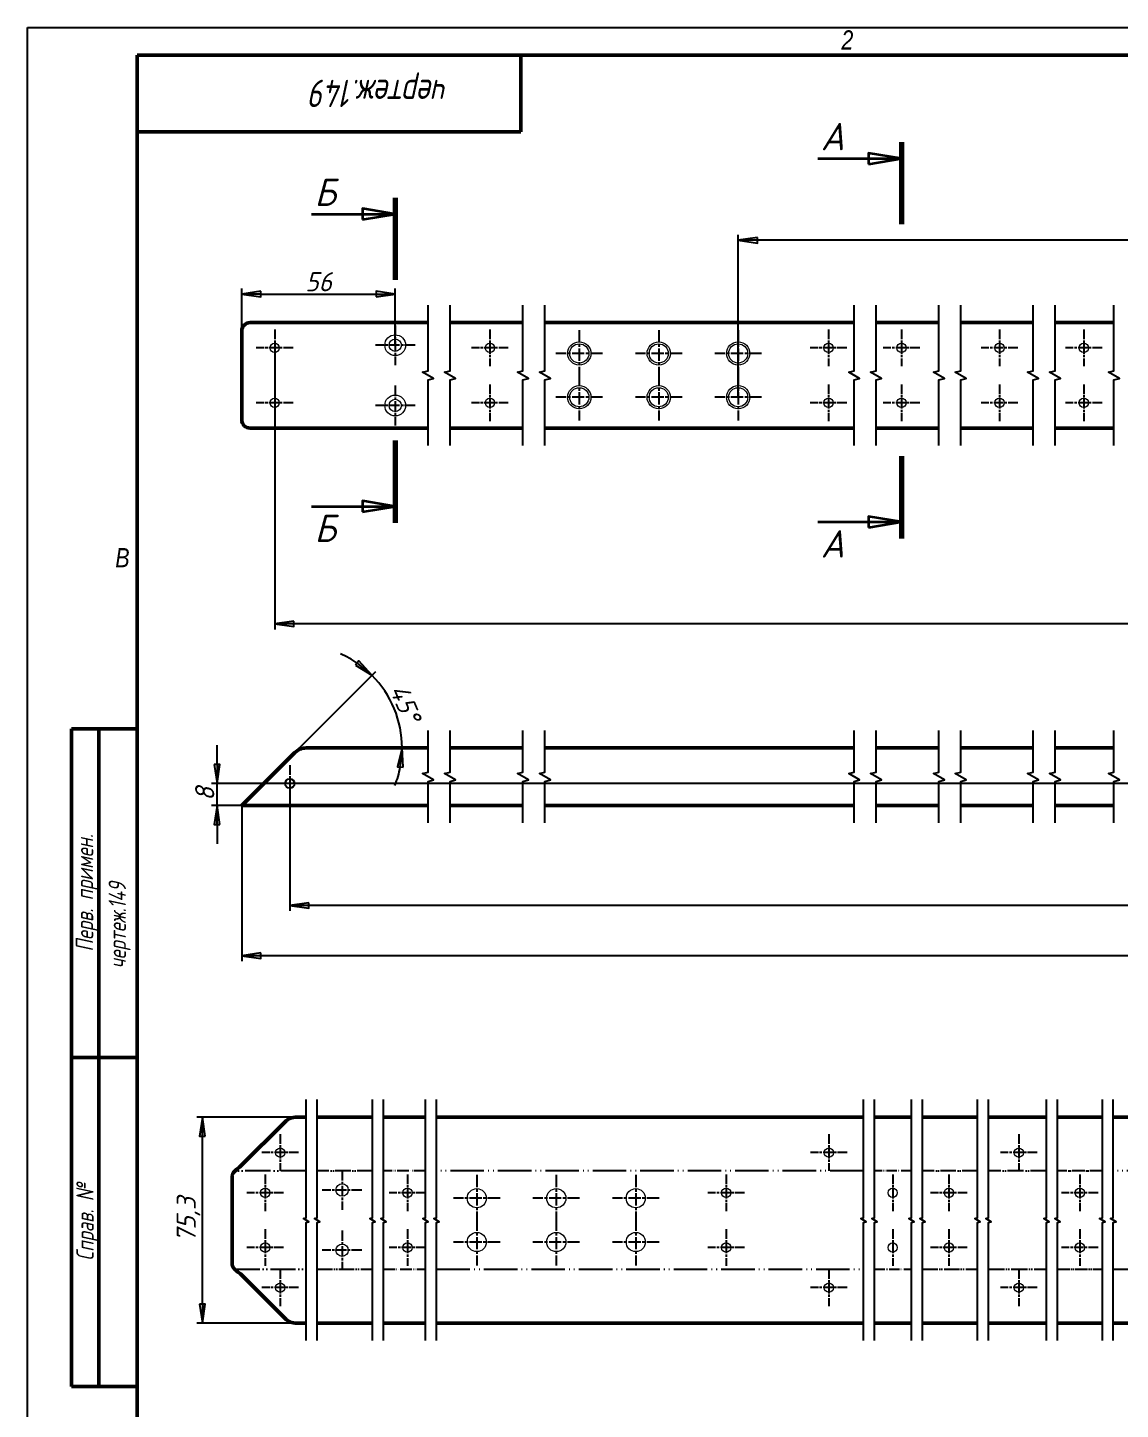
# Model space of a CAD drawing. Header units: millimetres. Extents: x 0 to 1188, y 0 to 840.
# Drawn here: x 0 to 399, y 336 to 840 of the extents above; entities that cross this region are included whole.
import ezdxf
from ezdxf.enums import TextEntityAlignment as Align

# ---------------------------------------------------------------- set-up
doc = ezdxf.new("R2010")
doc.units = ezdxf.units.MM
doc.header["$LTSCALE"] = 2
doc.linetypes.add('LT_04', pattern=[0.7087, 0.4724, -0.0591, 0.1181, -0.0591])
doc.linetypes.add('LT_16', pattern=[0.68, 0.48, -0.06, 0.01, -0.06, 0.01, -0.06])
for name, color, linetype, lineweight in [('Layer_01', 7, 'Continuous', 35), ('Layer_02', 7, 'Continuous', 50), ('Layer_05', 7, 'Continuous', 50), ('Layer_06', 7, 'Continuous', 25), ('Layer_07', 7, 'Continuous', 25), ('Layer_08', 7, 'Continuous', 25), ('Layer_10', 7, 'LT_04', 25), ('Layer_11', 7, 'Continuous', 25), ('Layer_13', 7, 'Continuous', 50)]:
    doc.layers.add(name, color=color, linetype=linetype, lineweight=lineweight)
doc.styles.add('Style_02', font='ariali.ttf', dxfattribs={"width": 0.8})
doc.styles.add('Style_03', font='GOST Common Italic.ttf')
doc.styles.add('Style_05', font='GOST Common Italic.ttf')
doc.styles.add('Style_06', font='GOST Common Italic.ttf', dxfattribs={"width": 0.8})
doc.styles.add('Style_07', font='GOST Common Italic.ttf', dxfattribs={"width": 0.8})
doc.dimstyles.new('DimStyle_06', dxfattribs={"dimscale": 2, "dimtxt": 3.5, "dimasz": 3.5, "dimexe": 1, "dimexo": 0, "dimgap": 0.5, "dimtad": 1, "dimrnd": 1e-08, "dimtxsty": 'Style_03', "dimblk": 'Filled-1', "dimcen": 2.5, "dimdle": 15, "dimclrd": 256, "dimclre": 256, "dimclrt": 256, "dimazin": 2, "dimtfac": 0.714286, "dimtdec": 3, "dimtmove": 0, "dimatfit": 3, "dimlwd": 25, "dimlwe": 25})

# ---------------------------------------------------------------- blocks, each defined once
blk = doc.blocks.new('2dTransSection0')
at = {"layer": 'Layer_01', "linetype": 'Continuous', "lineweight": 70}
for p, q in [((159.47, 399.1), (159.47, 384.1)), ((159.47, 341.77), (159.47, 326.77))]:
    blk.add_line(p, q, dxfattribs=at)
at = {"layer": 'Layer_01', "linetype": 'Continuous'}
for p, q in [((144.17, 396.1), (153.47, 396.1)), ((159.47, 396.1), (153.47, 397.1)), ((153.47, 397.1), (153.47, 395.1)), ((153.47, 396.1), (159.47, 396.1)), ((153.47, 395.1), (159.47, 396.1)), ((159.47, 329.77), (153.47, 330.77)), ((153.47, 330.77), (153.47, 328.77)), ((144.17, 329.77), (153.47, 329.77)), ((153.47, 329.77), (159.47, 329.77)), ((153.47, 328.77), (159.47, 329.77))]:
    blk.add_line(p, q, dxfattribs=at)
at = {"layer": 'Layer_01', "linetype": 'Continuous', "flags": 128}
for points in [[(153.47, 395.1), (159.47, 396.1), (153.47, 397.1), (153.47, 395.1)], [(153.47, 328.77), (159.47, 329.77), (153.47, 330.77), (153.47, 328.77)]]:
    blk.add_lwpolyline(points, dxfattribs=at)
at = {"layer": 'Layer_01'}
for points in [[(153.47, 395.1), (159.47, 396.1), (153.47, 397.1), (153.47, 395.1)], [(153.47, 328.77), (159.47, 329.77), (153.47, 330.77), (153.47, 328.77)]]:
    blk.add_solid(points, dxfattribs=at)
at = {"layer": 'Layer_01', "char_height": 5, "attachment_point": 7, "style": 'Style_05'}
for insert in [(144.74, 397.6), (144.74, 323.27)]:
    blk.add_mtext('А', dxfattribs=dict(at, insert=insert))
blk = doc.blocks.new('Filled-1')
at = {"color": 0}
for p, q in [((0, 0), (-1, 0.143)), ((-1, 0.143), (-1, -0.143)), ((-1, 0), (0, 0)), ((-1, -0.143), (0, 0))]:
    blk.add_line(p, q, dxfattribs=at)
at = {"color": 0, "flags": 128}
blk.add_lwpolyline([(-1, -0.143), (0, 0), (-1, 0.143), (-1, -0.143)], dxfattribs=at)
at = {"color": 0}
blk.add_solid([(-1, -0.143), (0, 0), (-1, 0.143), (-1, -0.143)], dxfattribs=at)
blk = doc.blocks.new('*D15')
at = {"layer": 'Defpoints', "color": 0, "linetype": 'Continuous'}
for p in [(135.38, 586.75), (99.16, 577.05), (99.17, 577.06), (136.66, 577.05)]:
    blk.add_point(p, dxfattribs=at)
at = {"layer": 'Layer_11', "linetype": 'Continuous', "lineweight": 25}
blk.add_line((99.17, 577.06), (127.09, 604.98), dxfattribs=at)
for start, end in [(55.7108, 66.4216), (0, 45), (338.5784, 349.2892)]:
    blk.add_arc((99.16, 577.05), 37.5, start, end, dxfattribs=at)
at = {"layer": 'Layer_11', "linetype": 'Continuous', "lineweight": 25, "xscale": 7, "yscale": 7, "zscale": 7}
for p, rotation in [((125.68, 603.56), 320.3554006129141), ((136.66, 577.05), 84.64459938694728)]:
    blk.add_blockref('Filled-1', p, dxfattribs=dict(at, rotation=rotation))
at = {"layer": 'Layer_11', "linetype": 'Continuous', "lineweight": 25, "insert": (138.43, 601.12), "char_height": 7, "attachment_point": 1, "rotation": 292.5, "style": 'Style_03'}
blk.add_mtext('\\A1;45°', dxfattribs=at)
blk = doc.blocks.new('*D25')
at = {"layer": 'Defpoints', "color": 0, "linetype": 'Continuous'}
for p in [(78.16, 556.05), (870.87, 556.05), (78.16, 501.21)]:
    blk.add_point(p, dxfattribs=at)
at = {"layer": 'Layer_11', "linetype": 'Continuous', "lineweight": 25}
for p, q in [((78.16, 556.05), (78.16, 499.21)), ((870.87, 556.05), (870.87, 499.21)), ((863.87, 501.21), (85.16, 501.21))]:
    blk.add_line(p, q, dxfattribs=at)
at = {"layer": 'Layer_11', "linetype": 'Continuous', "lineweight": 25, "xscale": 7, "yscale": 7, "zscale": 7, "rotation": 180}
blk.add_blockref('Filled-1', (78.16, 501.21), dxfattribs=at)
at = {"layer": 'Layer_11', "linetype": 'Continuous', "lineweight": 25, "xscale": 7, "yscale": 7, "zscale": 7}
blk.add_blockref('Filled-1', (870.87, 501.21), dxfattribs=at)
at = {"layer": 'Layer_11', "linetype": 'Continuous', "lineweight": 25, "insert": (444.97, 509.21), "char_height": 7, "attachment_point": 1, "style": 'Style_03'}
blk.add_mtext('\\A1;1905', dxfattribs=at)
blk = doc.blocks.new('*D28')
at = {"layer": 'Defpoints', "color": 0, "linetype": 'Continuous'}
for p in [(90.16, 723.07), (858.87, 723.07), (90.16, 622.33)]:
    blk.add_point(p, dxfattribs=at)
at = {"layer": 'Layer_11', "linetype": 'Continuous', "lineweight": 25}
for p, q in [((90.16, 723.07), (90.16, 620.33)), ((858.87, 723.07), (858.87, 620.33)), ((851.87, 622.33), (97.16, 622.33))]:
    blk.add_line(p, q, dxfattribs=at)
at = {"layer": 'Layer_11', "linetype": 'Continuous', "lineweight": 25, "xscale": 7, "yscale": 7, "zscale": 7, "rotation": 180}
blk.add_blockref('Filled-1', (90.16, 622.33), dxfattribs=at)
at = {"layer": 'Layer_11', "linetype": 'Continuous', "lineweight": 25, "xscale": 7, "yscale": 7, "zscale": 7}
blk.add_blockref('Filled-1', (858.87, 622.33), dxfattribs=at)
at = {"layer": 'Layer_11', "linetype": 'Continuous', "lineweight": 25, "insert": (429.89, 630.42), "char_height": 7, "attachment_point": 1, "style": 'Style_03'}
blk.add_mtext('\\A1;\\fGOST Common|b0|i1;11х171=1881', dxfattribs=at)
blk = doc.blocks.new('*D31')
at = {"layer": 'Defpoints', "color": 0, "linetype": 'Continuous'}
for p in [(259.33, 762.36), (259.33, 705.07), (580.48, 705.07)]:
    blk.add_point(p, dxfattribs=at)
at = {"layer": 'Layer_11', "linetype": 'Continuous', "lineweight": 25}
for p, q in [((259.33, 705.07), (259.33, 764.36)), ((573.48, 762.36), (266.33, 762.36)), ((580.48, 705.07), (580.48, 764.36))]:
    blk.add_line(p, q, dxfattribs=at)
at = {"layer": 'Layer_11', "linetype": 'Continuous', "lineweight": 25, "xscale": 7, "yscale": 7, "zscale": 7, "rotation": 180}
blk.add_blockref('Filled-1', (259.33, 762.36), dxfattribs=at)
at = {"layer": 'Layer_11', "linetype": 'Continuous', "lineweight": 25, "xscale": 7, "yscale": 7, "zscale": 7}
blk.add_blockref('Filled-1', (580.48, 762.36), dxfattribs=at)
at = {"layer": 'Layer_11', "linetype": 'Continuous', "lineweight": 25, "insert": (412.03, 770.36), "char_height": 7, "attachment_point": 1, "style": 'Style_03'}
blk.add_mtext('\\A1;1150', dxfattribs=at)
blk = doc.blocks.new('Block_05')
at = {"layer": 'Layer_13'}
for p, q in [((-12, 0), (-12, 120)), ((-12, 120), (0, 120)), ((-7, 0), (-7, 120)), ((-12, 60), (0, 60)), ((0, 0), (-12, 0))]:
    blk.add_line(p, q, dxfattribs=at)
at = {"layer": 'Layer_08', "char_height": 3.17, "attachment_point": 5, "rotation": 90, "style": 'Style_02'}
for s, insert, width in [('\\fGOST Common|b0|i1;\\H3.1700;Перв. примен.', (-9.19, 90.05), 60.0143), ('\\fGOST Common|b0|i1;\\H3.1700;Справ. №', (-9.1, 30), 59.9357)]:
    blk.add_mtext(s, dxfattribs=dict(at, insert=insert, width=width))
at = {"layer": 'Layer_08', "style": 'Style_06', "width": 0.8}
for tag, p in [('Первичная_применяемость_002', (-2.07, 66.9)), ('Первичная_применяемость_001', (-2.07, 66.9)), ('Справочный_номер_001', (-3.55, 30.02))]:
    blk.add_attdef(tag, text='', height=3.17, rotation=90, dxfattribs=at).set_placement(p, align=Align.MIDDLE_CENTER)
blk = doc.blocks.new('Block_06')
at = {"layer": 'Layer_13'}
for p, q in [((0, 0), (70, 0)), ((70, 0), (70, -14)), ((70, -14), (0, -14))]:
    blk.add_line(p, q, dxfattribs=at)
at = {"layer": 'Layer_08', "style": 'Style_07', "width": 0.8}
for tag in ['ОБОЗНАЧЕНИЕ_002', 'ОБОЗНАЧЕНИЕ_001']:
    blk.add_attdef(tag, text='', height=5, rotation=180, dxfattribs=at).set_placement((71.6, -4.53), align=Align.MIDDLE_CENTER)
blk = doc.blocks.new('Block_41')
at = {"layer": 'Layer_05', "lineweight": 25}
for p, q in [((0, 0), (0, 420)), ((0, 420), (594, 420))]:
    blk.add_line(p, q, dxfattribs=at)
at = {"layer": 'Layer_05'}
for p, q in [((589, 415), (20, 415)), ((20, 415), (20, 5))]:
    blk.add_line(p, q, dxfattribs=at)
at = {"layer": 'Layer_05', "char_height": 3.5, "attachment_point": 1, "style": 'Style_02'}
for s, insert in [('\\A1;\\fArial|b0|i1;\\H3.5000;2', (148.5, 419.5)), ('\\A1;\\fArial|b0|i1;\\H3.5000;B', (16, 325))]:
    blk.add_mtext(s, dxfattribs=dict(at, insert=insert))
blk = doc.blocks.new('*D40')
at = {"layer": 'Defpoints', "color": 0, "linetype": 'Continuous'}
for p in [(63.78, 442.32), (98.19, 442.32), (98.19, 367.03)]:
    blk.add_point(p, dxfattribs=at)
at = {"layer": 'Layer_11', "linetype": 'Continuous', "lineweight": 25}
for p, q in [((98.19, 442.32), (61.78, 442.32)), ((63.78, 374.03), (63.78, 435.32)), ((98.19, 367.03), (61.78, 367.03))]:
    blk.add_line(p, q, dxfattribs=at)
at = {"layer": 'Layer_11', "linetype": 'Continuous', "lineweight": 25, "xscale": 7, "yscale": 7, "zscale": 7}
for p, rotation in [((63.78, 442.32), 90), ((63.78, 367.03), 270)]:
    blk.add_blockref('Filled-1', p, dxfattribs=dict(at, rotation=rotation))
at = {"layer": 'Layer_11', "linetype": 'Continuous', "lineweight": 25, "insert": (54.38, 396.56), "char_height": 7, "attachment_point": 1, "rotation": 90, "style": 'Style_03'}
blk.add_mtext('\\A1;75,3', dxfattribs=at)
blk = doc.blocks.new('*D42')
at = {"layer": 'Defpoints', "color": 0, "linetype": 'Continuous'}
for p in [(134.16, 742.74), (78.16, 729.32), (134.16, 724.07)]:
    blk.add_point(p, dxfattribs=at)
at = {"layer": 'Layer_11', "linetype": 'Continuous', "lineweight": 25}
for p, q in [((78.16, 729.32), (78.16, 744.74)), ((85.16, 742.74), (127.16, 742.74)), ((134.16, 724.07), (134.16, 744.74))]:
    blk.add_line(p, q, dxfattribs=at)
at = {"layer": 'Layer_11', "linetype": 'Continuous', "lineweight": 25, "xscale": 7, "yscale": 7, "zscale": 7, "rotation": 180}
blk.add_blockref('Filled-1', (78.16, 742.74), dxfattribs=at)
at = {"layer": 'Layer_11', "linetype": 'Continuous', "lineweight": 25, "xscale": 7, "yscale": 7, "zscale": 7}
blk.add_blockref('Filled-1', (134.16, 742.74), dxfattribs=at)
at = {"layer": 'Layer_11', "linetype": 'Continuous', "lineweight": 25, "insert": (101.34, 750.74), "char_height": 7, "attachment_point": 1, "style": 'Style_03'}
blk.add_mtext('\\A1;56', dxfattribs=at)
blk = doc.blocks.new('2dTransSection2')
at = {"layer": 'Layer_01', "linetype": 'Continuous', "lineweight": 70}
for p, q in [((67.08, 388.96), (67.08, 373.96)), ((67.08, 344.62), (67.08, 329.62))]:
    blk.add_line(p, q, dxfattribs=at)
at = {"layer": 'Layer_01', "linetype": 'Continuous'}
for p, q in [((51.78, 385.96), (61.08, 385.96)), ((67.08, 385.96), (61.08, 386.96)), ((61.08, 386.96), (61.08, 384.96)), ((61.08, 385.96), (67.08, 385.96)), ((61.08, 384.96), (67.08, 385.96)), ((67.08, 332.62), (61.08, 333.62)), ((61.08, 333.62), (61.08, 331.62)), ((51.78, 332.62), (61.08, 332.62)), ((61.08, 332.62), (67.08, 332.62)), ((61.08, 331.62), (67.08, 332.62))]:
    blk.add_line(p, q, dxfattribs=at)
at = {"layer": 'Layer_01', "linetype": 'Continuous', "flags": 128}
for points in [[(61.08, 384.96), (67.08, 385.96), (61.08, 386.96), (61.08, 384.96)], [(61.08, 331.62), (67.08, 332.62), (61.08, 333.62), (61.08, 331.62)]]:
    blk.add_lwpolyline(points, dxfattribs=at)
at = {"layer": 'Layer_01'}
for points in [[(61.08, 384.96), (67.08, 385.96), (61.08, 386.96), (61.08, 384.96)], [(61.08, 331.62), (67.08, 332.62), (61.08, 333.62), (61.08, 331.62)]]:
    blk.add_solid(points, dxfattribs=at)
at = {"layer": 'Layer_01', "char_height": 5, "attachment_point": 7, "style": 'Style_05'}
for insert in [(52.34, 387.46), (52.34, 326.12)]:
    blk.add_mtext('Б', dxfattribs=dict(at, insert=insert))
blk = doc.blocks.new('*D46')
at = {"layer": 'Defpoints', "color": 0, "linetype": 'Continuous'}
for p in [(95.66, 564.05), (853.37, 564.05), (95.66, 519.56)]:
    blk.add_point(p, dxfattribs=at)
at = {"layer": 'Layer_11', "linetype": 'Continuous', "lineweight": 25}
for p, q in [((95.66, 564.05), (95.66, 517.56)), ((853.37, 564.05), (853.37, 517.56)), ((846.37, 519.56), (102.66, 519.56))]:
    blk.add_line(p, q, dxfattribs=at)
at = {"layer": 'Layer_11', "linetype": 'Continuous', "lineweight": 25, "xscale": 7, "yscale": 7, "zscale": 7, "rotation": 180}
blk.add_blockref('Filled-1', (95.66, 519.56), dxfattribs=at)
at = {"layer": 'Layer_11', "linetype": 'Continuous', "lineweight": 25, "xscale": 7, "yscale": 7, "zscale": 7}
blk.add_blockref('Filled-1', (853.37, 519.56), dxfattribs=at)
at = {"layer": 'Layer_11', "linetype": 'Continuous', "lineweight": 25, "insert": (428.25, 527.65), "char_height": 7, "attachment_point": 1, "style": 'Style_03'}
blk.add_mtext('\\A1;\\fGOST Common|b0|i1;5х374=1870', dxfattribs=at)
blk = doc.blocks.new('*D59')
at = {"layer": 'Defpoints', "color": 0, "linetype": 'Continuous'}
for p in [(69.13, 564.05), (853.37, 564.05), (78.16, 556.05)]:
    blk.add_point(p, dxfattribs=at)
at = {"layer": 'Layer_11', "linetype": 'Continuous', "lineweight": 25}
for p, q in [((69.13, 571.05), (69.13, 578.05)), ((853.37, 564.05), (67.13, 564.05)), ((69.13, 556.05), (69.13, 564.05)), ((78.16, 556.05), (67.13, 556.05)), ((69.13, 549.05), (69.13, 542.05))]:
    blk.add_line(p, q, dxfattribs=at)
at = {"layer": 'Layer_11', "linetype": 'Continuous', "lineweight": 25, "xscale": 7, "yscale": 7, "zscale": 7}
for p, rotation in [((69.13, 564.05), 270), ((69.13, 556.05), 90)]:
    blk.add_blockref('Filled-1', p, dxfattribs=dict(at, rotation=rotation))
at = {"layer": 'Layer_11', "linetype": 'Continuous', "lineweight": 25, "insert": (61.13, 557.72), "char_height": 7, "attachment_point": 1, "rotation": 90, "style": 'Style_03'}
blk.add_mtext('\\A1;8', dxfattribs=at)

msp = doc.modelspace()

# ---------------------------------------------------------------- linework, layer by layer
at = {"layer": 'Layer_02'}
for p, q in [((81.1591, 732.3197), (146.1685, 732.3197)), ((154.1684, 732.3197), (180.7897, 732.3197)), ((188.7896, 732.3197), (301.6626, 732.3197)), ((309.6626, 732.3197), (332.5762, 732.3197)), ((340.5762, 732.3197), (366.9824, 732.3197)), ((374.9824, 732.3197), (396.4483, 732.3197)), ((78.1591, 696.8197), (78.1591, 729.3197)), ((146.1685, 693.8197), (81.1591, 693.8197)), ((180.7897, 693.8197), (154.1684, 693.8197)), ((301.6626, 693.8197), (188.7896, 693.8197)), ((332.5762, 693.8197), (309.6626, 693.8197)), ((366.9824, 693.8197), (340.5762, 693.8197)), ((396.4483, 693.8197), (374.9824, 693.8197)), ((97.4018, 575.2884), (81.1591, 559.0458)), ((101.6444, 577.0458), (146.1685, 577.0458)), ((154.1684, 577.0458), (180.7897, 577.0458)), ((188.7896, 577.0458), (301.6626, 577.0458)), ((309.6626, 577.0458), (332.5762, 577.0458)), ((340.5762, 577.0458), (366.9824, 577.0458)), ((374.9824, 577.0458), (396.4483, 577.0458)), ((78.1591, 556.0458), (81.1591, 559.0458)), ((146.1685, 556.0458), (78.1591, 556.0458)), ((180.7897, 556.0458), (154.1684, 556.0458)), ((301.6626, 556.0458), (188.7896, 556.0458)), ((332.5762, 556.0458), (309.6626, 556.0458)), ((366.9824, 556.0458), (340.5762, 556.0458)), ((396.4483, 556.0458), (374.9824, 556.0458)), ((93.9455, 440.5616), (77.7028, 424.319)), ((98.1881, 442.319), (101.6383, 442.319)), ((105.6383, 442.319), (125.8808, 442.319)), ((129.8808, 442.319), (145.2214, 442.319)), ((149.2214, 442.319), (305.0931, 442.319)), ((309.0931, 442.319), (322.5933, 442.319)), ((326.5934, 442.319), (346.6622, 442.319)), ((350.6622, 442.319), (371.8687, 442.319)), ((375.8687, 442.319), (392.246, 442.319)), ((396.246, 442.319), (513.1328, 442.319)), ((74.7028, 388.426), (74.7028, 420.926)), ((77.7028, 385.0331), (93.9455, 368.7905)), ((101.6383, 367.0331), (98.1881, 367.0331)), ((125.8808, 367.0331), (105.6383, 367.0331)), ((145.2214, 367.0331), (129.8808, 367.0331)), ((305.0931, 367.0331), (149.2214, 367.0331)), ((322.5933, 367.0331), (309.0931, 367.0331)), ((346.6622, 367.0331), (326.5934, 367.0331)), ((371.8687, 367.0331), (350.6622, 367.0331)), ((392.246, 367.0331), (375.8687, 367.0331)), ((513.1328, 367.0331), (396.246, 367.0331))]:
    msp.add_line(p, q, dxfattribs=at)
at = {"layer": 'Layer_02', "lineweight": 18}
for centre, radius in [((134.1591, 724.0697), 3.8), ((90.1591, 723.0697), 1.7), ((134.1591, 724.0697), 2.25), ((168.7345, 723.0697), 1.7), ((201.3326, 721.0697), 4.25), ((201.3326, 721.0697), 3.5), ((230.3326, 721.0697), 4.25), ((230.3326, 721.0697), 3.5), ((259.3326, 721.0697), 4.25), ((259.3326, 721.0697), 3.5), ((292.3326, 723.0697), 1.7), ((318.9369, 723.0697), 1.7), ((354.6682, 723.0697), 1.7), ((385.4593, 723.0697), 1.7), ((201.3326, 705.0697), 4.25), ((201.3326, 705.0697), 3.5), ((230.3326, 705.0697), 4.25), ((230.3326, 705.0697), 3.5), ((259.3326, 705.0697), 4.25), ((259.3326, 705.0697), 3.5), ((90.1591, 703.0697), 1.7), ((134.1591, 702.0697), 3.8), ((134.1591, 702.0697), 2.25), ((168.7345, 703.0697), 1.7), ((292.3326, 703.0697), 1.7), ((318.9369, 703.0697), 1.7), ((354.6682, 703.0697), 1.7), ((385.4593, 703.0697), 1.7), ((92.2028, 429.319), 1.7), ((292.4405, 429.319), 1.7), ((361.7666, 429.319), 1.7), ((86.7028, 414.676), 1.7), ((114.7775, 415.676), 2.25), ((138.6308, 414.676), 1.7), ((163.9405, 412.676), 3.5), ((192.9405, 412.676), 3.5), ((221.9405, 412.676), 3.5), ((254.9405, 414.676), 1.7), ((315.7133, 414.676), 1.7), ((336.2581, 414.676), 1.7), ((383.9788, 414.676), 1.7), ((163.9405, 396.676), 3.5), ((192.9405, 396.676), 3.5), ((221.9405, 396.676), 3.5), ((86.7028, 394.676), 1.7), ((114.7775, 393.676), 2.25), ((138.6308, 394.676), 1.7), ((254.9405, 394.676), 1.7), ((315.7133, 394.676), 1.7), ((336.2581, 394.676), 1.7), ((383.9788, 394.676), 1.7), ((92.2028, 380.0331), 1.7), ((292.4405, 380.0331), 1.7), ((361.7666, 380.0331), 1.7)]:
    msp.add_circle(centre, radius, dxfattribs=at)
at = {"layer": 'Layer_02', "lineweight": 25}
msp.add_circle((95.6591, 564.0458), 1.7, dxfattribs=at)
at = {"layer": 'Layer_02'}
for centre, radius, start, end in [((81.1591, 729.3197), 3, 90, 180), ((81.1591, 696.8197), 3, 180, 270), ((101.6444, 571.0458), 6, 90, 135), ((98.1881, 436.319), 6, 90, 135), ((98.1881, 373.0331), 6, 225, 270)]:
    msp.add_arc(centre, radius, start, end, dxfattribs=at)
for points, knots in [([(76.9528, 423.7732), (75.9038, 422.9931), (75.0371, 422.2131), (74.7851, 421.433), (74.7305, 421.264), (74.7028, 421.095), (74.7028, 420.926)], [-1.31811607, -1.31811607, -1.31811607, -1.31811607, -0.23472134, -0.23472134, -0.23472134, 0, 0, 0, 0]), ([(74.7028, 388.426), (74.7028, 387.646), (75.3406, 386.866), (76.2978, 386.0859), (76.5052, 385.9169), (76.7256, 385.7479), (76.9528, 385.5789)], [0, 0, 0, 0, 1.08339473, 1.08339473, 1.08339473, 1.31811607, 1.31811607, 1.31811607, 1.31811607])]:
    msp.add_open_spline(points, degree=3, knots=knots, dxfattribs=at)
for points in [[(77.7028, 424.319), (77.4502, 424.137), (77.1975, 423.9551), (76.9528, 423.7732)], [(76.9528, 385.5789), (77.1975, 385.397), (77.4502, 385.215), (77.7028, 385.0331)]]:
    msp.add_open_spline(points, degree=3, dxfattribs=at)
at = {"layer": 'Layer_06', "flags": 128}
for points in [[(146.1685, 687.4697), (146.1685, 711.3791), (148.1685, 711.915), (144.1685, 714.2244), (146.1685, 714.7603), (146.1685, 738.6697)], [(154.1685, 687.4697), (154.1685, 711.3791), (156.1685, 711.915), (152.1685, 714.2244), (154.1685, 714.7603), (154.1685, 738.6697)], [(180.7897, 687.4697), (180.7897, 711.3791), (182.7896, 711.915), (178.7897, 714.2244), (180.7897, 714.7603), (180.7897, 738.6697)], [(188.7896, 687.4697), (188.7896, 711.3791), (190.7897, 711.915), (186.7896, 714.2244), (188.7896, 714.7603), (188.7896, 738.6697)], [(301.6626, 687.4697), (301.6626, 711.3791), (303.6626, 711.915), (299.6626, 714.2244), (301.6626, 714.7603), (301.6626, 738.6697)], [(309.6626, 687.4697), (309.6626, 711.3791), (311.6626, 711.915), (307.6626, 714.2244), (309.6626, 714.7603), (309.6626, 738.6697)], [(332.5762, 687.4697), (332.5762, 711.3791), (334.5762, 711.915), (330.5762, 714.2244), (332.5762, 714.7603), (332.5762, 738.6697)], [(340.5762, 687.4697), (340.5762, 711.3791), (342.5762, 711.915), (338.5762, 714.2244), (340.5762, 714.7603), (340.5762, 738.6697)], [(366.9824, 687.4697), (366.9824, 711.3791), (368.9824, 711.915), (364.9824, 714.2244), (366.9824, 714.7603), (366.9824, 738.6697)], [(374.9824, 687.4697), (374.9824, 711.3791), (376.9824, 711.915), (372.9824, 714.2244), (374.9824, 714.7603), (374.9824, 738.6697)], [(396.4483, 687.4697), (396.4483, 711.3791), (398.4483, 711.915), (394.4483, 714.2244), (396.4483, 714.7603), (396.4483, 738.6697)], [(146.1685, 549.6958), (146.1685, 564.8552), (148.1685, 565.3911), (144.1685, 567.7005), (146.1685, 568.2364), (146.1685, 583.3958)], [(154.1685, 549.6958), (154.1685, 564.8552), (156.1685, 565.3911), (152.1685, 567.7005), (154.1685, 568.2364), (154.1685, 583.3958)], [(180.7897, 549.6958), (180.7897, 564.8552), (182.7896, 565.3911), (178.7897, 567.7005), (180.7897, 568.2364), (180.7897, 583.3958)], [(188.7896, 549.6958), (188.7896, 564.8552), (190.7897, 565.3911), (186.7896, 567.7005), (188.7896, 568.2364), (188.7896, 583.3958)], [(301.6626, 549.6958), (301.6626, 564.8552), (303.6626, 565.3911), (299.6626, 567.7005), (301.6626, 568.2364), (301.6626, 583.3958)], [(309.6626, 549.6958), (309.6626, 564.8552), (311.6626, 565.3911), (307.6626, 567.7005), (309.6626, 568.2364), (309.6626, 583.3958)], [(332.5762, 549.6958), (332.5762, 564.8552), (334.5762, 565.3911), (330.5762, 567.7005), (332.5762, 568.2364), (332.5762, 583.3958)], [(340.5762, 549.6958), (340.5762, 564.8552), (342.5762, 565.3911), (338.5762, 567.7005), (340.5762, 568.2364), (340.5762, 583.3958)], [(366.9824, 549.6958), (366.9824, 564.8552), (368.9824, 565.3911), (364.9824, 567.7005), (366.9824, 568.2364), (366.9824, 583.3958)], [(374.9824, 549.6958), (374.9824, 564.8552), (376.9824, 565.3911), (372.9824, 567.7005), (374.9824, 568.2364), (374.9824, 583.3958)], [(396.4483, 549.6958), (396.4483, 564.8552), (398.4483, 565.3911), (394.4483, 567.7005), (396.4483, 568.2364), (396.4483, 583.3958)], [(101.6382, 360.6831), (101.6382, 403.8307), (102.6382, 404.0987), (100.6383, 405.2534), (101.6382, 405.5213), (101.6382, 448.669)], [(105.6383, 360.6831), (105.6383, 403.8307), (106.6382, 404.0987), (104.6382, 405.2534), (105.6383, 405.5213), (105.6383, 448.669)], [(125.8808, 360.6831), (125.8808, 403.8307), (126.8808, 404.0987), (124.8808, 405.2534), (125.8808, 405.5213), (125.8808, 448.669)], [(129.8808, 360.6831), (129.8808, 403.8307), (130.8808, 404.0987), (128.8808, 405.2534), (129.8808, 405.5213), (129.8808, 448.669)], [(145.2214, 360.6831), (145.2214, 403.8307), (146.2214, 404.0987), (144.2214, 405.2534), (145.2214, 405.5213), (145.2214, 448.669)], [(149.2214, 360.6831), (149.2214, 403.8307), (150.2214, 404.0987), (148.2214, 405.2534), (149.2214, 405.5213), (149.2214, 448.669)], [(305.0931, 360.6831), (305.0931, 403.8307), (306.0931, 404.0987), (304.0931, 405.2534), (305.0931, 405.5213), (305.0931, 448.669)], [(309.0931, 360.6831), (309.0931, 403.8307), (310.0931, 404.0987), (308.0931, 405.2534), (309.0931, 405.5213), (309.0931, 448.669)], [(322.5933, 360.6831), (322.5933, 403.8307), (323.5934, 404.0987), (321.5934, 405.2534), (322.5933, 405.5213), (322.5933, 448.669)], [(326.5934, 360.6831), (326.5934, 403.8307), (327.5933, 404.0987), (325.5933, 405.2534), (326.5934, 405.5213), (326.5934, 448.669)], [(346.6622, 360.6831), (346.6622, 403.8307), (347.6622, 404.0987), (345.6622, 405.2534), (346.6622, 405.5213), (346.6622, 448.669)], [(350.6622, 360.6831), (350.6622, 403.8307), (351.6622, 404.0987), (349.6622, 405.2534), (350.6622, 405.5213), (350.6622, 448.669)], [(371.8687, 360.6831), (371.8687, 403.8307), (372.8687, 404.0987), (370.8687, 405.2534), (371.8687, 405.5213), (371.8687, 448.669)], [(375.8687, 360.6831), (375.8687, 403.8307), (376.8687, 404.0987), (374.8687, 405.2534), (375.8687, 405.5213), (375.8687, 448.669)], [(392.246, 360.6831), (392.246, 403.8307), (393.246, 404.0987), (391.246, 405.2534), (392.246, 405.5213), (392.246, 448.669)], [(396.246, 360.6831), (396.246, 403.8307), (397.246, 404.0987), (395.246, 405.2534), (396.246, 405.5213), (396.246, 448.669)]]:
    msp.add_lwpolyline(points, dxfattribs=at)
at = {"layer": 'Layer_07', "linetype": 'LT_04', "ltscale": 3.72192}
for p, q in [((90.1591, 729.7697), (90.1591, 716.3697)), ((168.7345, 729.7697), (168.7345, 716.3697)), ((292.3326, 729.7697), (292.3326, 716.3697)), ((318.9369, 729.7697), (318.9369, 716.3697)), ((354.6682, 729.7697), (354.6682, 716.3697)), ((385.4593, 729.7697), (385.4593, 716.3697)), ((96.8591, 723.0697), (83.4591, 723.0697)), ((175.4345, 723.0697), (162.0345, 723.0697)), ((299.0326, 723.0697), (285.6326, 723.0697)), ((325.6369, 723.0697), (312.2369, 723.0697)), ((361.3682, 723.0697), (347.9682, 723.0697)), ((392.1593, 723.0697), (378.7593, 723.0697)), ((90.1591, 709.7697), (90.1591, 696.3697)), ((168.7345, 709.7697), (168.7345, 696.3697)), ((292.3326, 709.7697), (292.3326, 696.3697)), ((318.9369, 709.7697), (318.9369, 696.3697)), ((354.6682, 709.7697), (354.6682, 696.3697)), ((385.4593, 709.7697), (385.4593, 696.3697)), ((96.8591, 703.0697), (83.4591, 703.0697)), ((175.4345, 703.0697), (162.0345, 703.0697)), ((299.0326, 703.0697), (285.6326, 703.0697)), ((325.6369, 703.0697), (312.2369, 703.0697)), ((361.3682, 703.0697), (347.9682, 703.0697)), ((392.1593, 703.0697), (378.7593, 703.0697)), ((95.6591, 570.7458), (95.6591, 557.3458)), ((102.3591, 564.0458), (88.9591, 564.0458)), ((92.2028, 436.019), (92.2028, 422.619)), ((292.4405, 436.019), (292.4405, 422.619)), ((361.7666, 436.019), (361.7666, 422.619)), ((98.9028, 429.319), (85.5028, 429.319)), ((299.1405, 429.319), (285.7405, 429.319)), ((368.4666, 429.319), (355.0666, 429.319)), ((86.7028, 421.376), (86.7028, 407.976)), ((138.6308, 421.376), (138.6308, 407.976)), ((254.9405, 421.376), (254.9405, 407.976)), ((315.7133, 421.376), (315.7133, 407.976)), ((336.2581, 421.376), (336.2581, 407.976)), ((383.9788, 421.376), (383.9788, 407.976)), ((93.4028, 414.676), (80.0028, 414.676)), ((261.6405, 414.676), (248.2405, 414.676)), ((342.9581, 414.676), (329.5581, 414.676)), ((390.6788, 414.676), (377.2788, 414.676)), ((86.7028, 401.376), (86.7028, 387.976)), ((138.6308, 401.376), (138.6308, 387.976)), ((254.9405, 401.376), (254.9405, 387.976)), ((315.7133, 401.376), (315.7133, 387.976)), ((336.2581, 401.376), (336.2581, 387.976)), ((383.9788, 401.376), (383.9788, 387.976)), ((93.4028, 394.676), (80.0028, 394.676)), ((261.6405, 394.676), (248.2405, 394.676)), ((342.9581, 394.676), (329.5581, 394.676)), ((390.6788, 394.676), (377.2788, 394.676)), ((92.2028, 386.7331), (92.2028, 373.3331)), ((292.4405, 386.7331), (292.4405, 373.3331)), ((361.7666, 386.7331), (361.7666, 373.3331)), ((98.9028, 380.0331), (85.5028, 380.0331)), ((299.1405, 380.0331), (285.7405, 380.0331)), ((368.4666, 380.0331), (355.0666, 380.0331))]:
    msp.add_line(p, q, dxfattribs=at)
at = {"layer": 'Layer_07', "linetype": 'LT_04', "ltscale": 4.027459}
for p, q in [((134.1591, 731.3197), (134.1591, 716.8197)), ((141.4091, 724.0697), (126.9091, 724.0697)), ((134.1591, 709.3197), (134.1591, 694.8197)), ((141.4091, 702.0697), (126.9091, 702.0697)), ((114.7775, 422.926), (114.7775, 408.426)), ((122.0275, 415.676), (107.5275, 415.676)), ((114.7775, 400.926), (114.7775, 386.426)), ((122.0275, 393.676), (107.5275, 393.676))]:
    msp.add_line(p, q, dxfattribs=at)
at = {"layer": 'Layer_07', "linetype": 'LT_04', "ltscale": 4.721865}
for p, q in [((201.3326, 729.5697), (201.3326, 712.5697)), ((230.3326, 729.5697), (230.3326, 712.5697)), ((259.3326, 729.5697), (259.3326, 712.5697)), ((209.8326, 721.0697), (192.8326, 721.0697)), ((238.8326, 721.0697), (221.8326, 721.0697)), ((267.8326, 721.0697), (250.8326, 721.0697)), ((201.3326, 713.5697), (201.3326, 696.5697)), ((230.3326, 713.5697), (230.3326, 696.5697)), ((259.3326, 713.5697), (259.3326, 696.5697)), ((209.8326, 705.0697), (192.8326, 705.0697)), ((238.8326, 705.0697), (221.8326, 705.0697)), ((267.8326, 705.0697), (250.8326, 705.0697)), ((163.9405, 421.176), (163.9405, 404.176)), ((192.9405, 421.176), (192.9405, 404.176)), ((221.9405, 421.176), (221.9405, 404.176)), ((172.4405, 412.676), (155.4405, 412.676)), ((201.4405, 412.676), (184.4405, 412.676)), ((230.4405, 412.676), (213.4405, 412.676)), ((163.9405, 405.176), (163.9405, 388.176)), ((192.9405, 405.176), (192.9405, 388.176)), ((221.9405, 405.176), (221.9405, 388.176)), ((172.4405, 396.676), (155.4405, 396.676)), ((201.4405, 396.676), (184.4405, 396.676)), ((230.4405, 396.676), (213.4405, 396.676))]:
    msp.add_line(p, q, dxfattribs=at)
at = {"layer": 'Layer_07', "linetype": 'LT_04', "ltscale": 3.691528}
for p, q in [((145.2214, 414.676), (131.9308, 414.676)), ((145.2214, 394.676), (131.9308, 394.676))]:
    msp.add_line(p, q, dxfattribs=at)
at = {"layer": 'Layer_10', "linetype": 'LT_16', "ltscale": 9.57969}
for p, q in [((101.6383, 422.6225), (75.5815, 422.6225)), ((75.5815, 386.7296), (101.6383, 386.7296))]:
    msp.add_line(p, q, dxfattribs=at)
at = {"layer": 'Layer_10', "linetype": 'LT_16', "ltscale": 5.859816}
for p, q in [((125.8808, 422.6225), (105.6383, 422.6225)), ((105.6383, 386.7296), (125.8808, 386.7296))]:
    msp.add_line(p, q, dxfattribs=at)
at = {"layer": 'Layer_10', "linetype": 'LT_16', "ltscale": 4.440791}
for p, q in [((145.2214, 422.6225), (129.8808, 422.6225)), ((129.8808, 386.7296), (145.2214, 386.7296))]:
    msp.add_line(p, q, dxfattribs=at)
at = {"layer": 'Layer_10', "linetype": 'LT_16', "ltscale": 12.734613}
for p, q in [((305.0931, 422.6225), (149.2214, 422.6225)), ((149.2214, 386.7296), (305.0931, 386.7296))]:
    msp.add_line(p, q, dxfattribs=at)
at = {"layer": 'Layer_10', "linetype": 'LT_16', "ltscale": 3.908034}
for p, q in [((322.5933, 422.6225), (309.0931, 422.6225)), ((309.0931, 386.7296), (322.5933, 386.7296))]:
    msp.add_line(p, q, dxfattribs=at)
at = {"layer": 'Layer_10', "linetype": 'LT_16', "ltscale": 5.809539}
for p, q in [((346.6622, 422.6225), (326.5934, 422.6225)), ((326.5934, 386.7296), (346.6622, 386.7296))]:
    msp.add_line(p, q, dxfattribs=at)
at = {"layer": 'Layer_10', "linetype": 'LT_16', "ltscale": 6.138885}
for p, q in [((371.8687, 422.6225), (350.6622, 422.6225)), ((350.6622, 386.7296), (371.8687, 386.7296))]:
    msp.add_line(p, q, dxfattribs=at)
at = {"layer": 'Layer_10', "linetype": 'LT_16', "ltscale": 4.740905}
for p, q in [((392.246, 422.6225), (375.8687, 422.6225)), ((375.8687, 386.7296), (392.246, 386.7296))]:
    msp.add_line(p, q, dxfattribs=at)
at = {"layer": 'Layer_10', "linetype": 'LT_16', "ltscale": 12.278028}
for p, q in [((513.1328, 422.6225), (396.246, 422.6225)), ((396.246, 386.7296), (513.1328, 386.7296))]:
    msp.add_line(p, q, dxfattribs=at)
at = {"layer": 'Layer_11'}
msp.add_line((97.4018, 575.2884), (99.1591, 577.0458), dxfattribs=at)

# ---------------------------------------------------------------- block references
at = {"xscale": 2, "yscale": 2, "zscale": 2}
msp.add_blockref('Block_41', (0, 0), dxfattribs=at)
ref = msp.add_blockref('Block_06', (40, 830), dxfattribs=dict(xscale=2, yscale=2, zscale=2))
ref.add_attrib('ОБОЗНАЧЕНИЕ_001', 'чертеж.149', (153.4024, 821.0004), dxfattribs={"layer": 'Layer_08', "height": 10, "rotation": 180, "style": 'Style_07', "width": 0.8})
ref = msp.add_blockref('Block_05', (40, 344), dxfattribs=dict(xscale=2, yscale=2, zscale=2))
ref.add_attrib('Первичная_применяемость_001', 'чертеж.149', (35.8689, 496.5778), dxfattribs={"layer": 'Layer_08', "height": 6.34, "rotation": 90, "style": 'Style_06', "width": 0.8})
at = {"layer": 'Layer_01', "xscale": 2, "yscale": 2, "zscale": 2}
for name in ['2dTransSection0', '2dTransSection2']:
    msp.add_blockref(name, (0, 0), dxfattribs=at)

# ---------------------------------------------------------------- dimensions: what is measured, and where the dimension line sits
at = {"layer": 'Layer_11', "linetype": 'Continuous', "lineweight": 25}
for base, p1, p2, angle, text, override, picture, middle in [((259.3326, 762.3645), (580.4774, 705.0697), (259.3326, 705.0697), 180, '1150', {"dimgap": 0.5, "dimdec": 2, "dimlfac": 3.580939, "dimtol": 0, "dimlim": 0, "dimtp": 0, "dimtm": 0, "dimtdec": 3, "dimtofl": 0, "dimatfit": 1}, '*D31', (419.905, 762.3645)), ((90.1591, 622.3254), (858.8732, 723.0697), (90.1591, 723.0697), 180, '\\fGOST Common|b0|i1;11х171=1881', {"dimgap": 0.5, "dimdec": 2, "dimlfac": 2.446944, "dimtol": 0, "dimlim": 0, "dimtp": 0, "dimtm": 0, "dimtdec": 3, "dimtofl": 0, "dimatfit": 1}, '*D28', (453.6665, 622.3254)), ((69.1348, 564.0458), (78.1591, 556.0458), (853.3732, 564.0458), 90, '8', {"dimgap": 0.5, "dimdec": 2, "dimtol": 0, "dimlim": 0, "dimtp": 0, "dimtm": 0, "dimtdec": 3, "dimtofl": 1, "dimatfit": 1}, '*D59', (69.1348, 560.0458)), ((95.6591, 519.5585), (853.3732, 564.0458), (95.6591, 564.0458), 180, '\\fGOST Common|b0|i1;5х374=1870', {"dimgap": 0.5, "dimdec": 2, "dimlfac": 2.467949, "dimtol": 0, "dimlim": 0, "dimtp": 0, "dimtm": 0, "dimtdec": 3, "dimtofl": 0, "dimatfit": 1}, '*D46', (453.6665, 519.5585)), ((78.1591, 501.2083), (870.8732, 556.0458), (78.1591, 556.0458), 180, '1905', {"dimgap": 0.5, "dimdec": 2, "dimlfac": 2.403136, "dimtol": 0, "dimlim": 0, "dimtp": 0, "dimtm": 0, "dimtdec": 3, "dimtofl": 0, "dimatfit": 1}, '*D25', (453.6665, 501.2083))]:
    dim = msp.add_linear_dim(base=base, p1=p1, p2=p2, angle=angle, text=text, dimstyle='DimStyle_06', override=override, dxfattribs=at)
    dim.commit()
    dim.dimension.update_dxf_attribs({"geometry": picture, "text_midpoint": middle, "dimtype": 160})
dim = msp.add_linear_dim(base=(134.1591, 742.7359), p1=(78.1591, 729.3197), p2=(134.1591, 724.0697), dimstyle='DimStyle_06', override={"dimgap": 0.5, "dimdec": 2, "dimtol": 0, "dimlim": 0, "dimtp": 0, "dimtm": 0, "dimtdec": 3, "dimtofl": 0, "dimatfit": 1}, dxfattribs=at)
dim.commit()
dim.dimension.update_dxf_attribs({"geometry": '*D42', "text_midpoint": (106.1591, 742.7359), "dimtype": 160})
dim = msp.add_angular_dim_3p(base=(135.381328, 586.751499), center=(99.15911, 577.045785), p1=(136.65911, 577.045785), p2=(99.173252, 577.059927), dimstyle='DimStyle_06', override={"dimgap": 0.5, "dimse1": 1, "dimadec": 2, "dimtol": 0, "dimlim": 0, "dimtp": 0, "dimtm": 0, "dimtdec": 2}, dxfattribs=at)
dim.commit()
dim.dimension.update_dxf_attribs({"geometry": '*D15', "text_midpoint": (133.804592, 591.396413), "dimtype": 165})
dim = msp.add_linear_dim(base=(63.7793, 442.319), p1=(98.1881, 367.0331), p2=(98.1881, 442.319), angle=90, dimstyle='DimStyle_06', override={"dimgap": 0.5, "dimdec": 1, "dimtol": 0, "dimlim": 0, "dimtp": 0, "dimtm": 0, "dimtdec": 1, "dimtofl": 0, "dimatfit": 1}, dxfattribs=at)
dim.commit()
dim.dimension.update_dxf_attribs({"geometry": '*D40', "text_midpoint": (63.7793, 404.676), "dimtype": 160})

doc.saveas('drawing.dxf')
